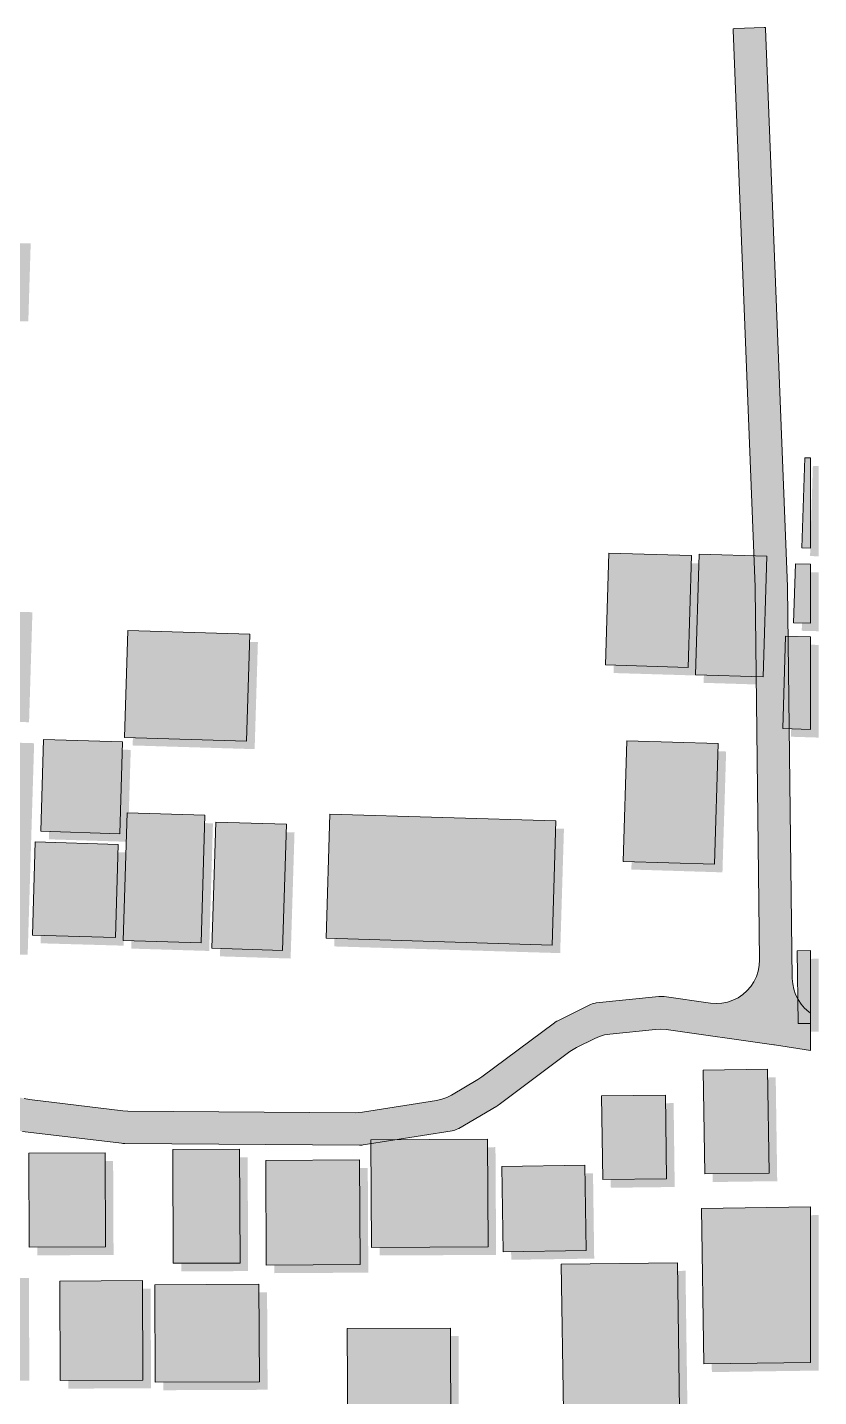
# Model space of a CAD drawing. Header units: metres. Extents: x 305909 to 307171, y 9156037 to 9156671.
# Drawn here: x 307067.5 to 307140.8, y 9156504.7 to 9156631.5 of the extents above; entities that cross this region are included whole.
import ezdxf

# ---------------------------------------------------------------- set-up
doc = ezdxf.new("R2010")
doc.units = ezdxf.units.M
for name, color, linetype, lineweight, true_color in [('B-BAYANGAN', 7, 'Continuous', 0, 0x76786c), ('J-PERKERASAN_JALAN', 7, 'Continuous', 9, 0x989896), ('K-BANGUNAN_LUAR_TAPAK', 7, 'Continuous', 9, 0xdedede)]:
    doc.layers.add(name, color=color, linetype=linetype, lineweight=lineweight, true_color=true_color)

msp = doc.modelspace()

# ---------------------------------------------------------------- hatches: boundary and pattern name
at = {"layer": 'B-BAYANGAN', "true_color": 0x76786c}
h = msp.add_hatch(color=8, dxfattribs=at)
h.dxf.hatch_style = 1
h.paths.add_polyline_path([(307067.82, 9156611.51), (307067.6, 9156604.29), (307053, 9156604.73), (307053.21, 9156611.95), (307067.82, 9156611.51)])
h = msp.add_hatch(color=8, dxfattribs=at)
h.dxf.hatch_style = 1
h.paths.add_polyline_path([(307140.75, 9156590.9), (307140.75, 9156582.54), (307139.96, 9156582.56), (307140.22, 9156590.91), (307140.75, 9156590.9)])
h = msp.add_hatch(color=8, dxfattribs=at)
h.dxf.hatch_style = 1
h.paths.add_polyline_path([(307129.73, 9156581.87), (307129.42, 9156571.5), (307121.77, 9156571.73), (307122.08, 9156582.09), (307129.73, 9156581.87)])
h = msp.add_hatch(color=8, dxfattribs=at)
h.dxf.hatch_style = 1
h.paths.add_polyline_path([(307136.71, 9156581.8), (307136.37, 9156570.63), (307130.11, 9156570.82), (307130.46, 9156581.99), (307136.71, 9156581.8)])
h = msp.add_hatch(color=8, dxfattribs=at)
h.dxf.hatch_style = 1
h.paths.add_polyline_path([(307140.75, 9156581.05), (307140.75, 9156575.6), (307139.19, 9156575.64), (307139.35, 9156581.09), (307140.75, 9156581.05)])
h = msp.add_hatch(color=8, dxfattribs=at)
h.dxf.hatch_style = 1
h.paths.add_polyline_path([(307067.98, 9156577.36), (307067.67, 9156567.17), (307051.49, 9156567.66), (307051.79, 9156577.83), (307067.98, 9156577.36)])
h = msp.add_hatch(color=8, dxfattribs=at)
h.dxf.hatch_style = 1
h.paths.add_polyline_path([(307088.85, 9156574.59), (307088.55, 9156564.68), (307077.26, 9156565.02), (307077.56, 9156574.93), (307088.85, 9156574.59)])
h = msp.add_hatch(color=8, dxfattribs=at)
h.dxf.hatch_style = 1
h.paths.add_polyline_path([(307140.75, 9156574.33), (307140.75, 9156565.75), (307138.18, 9156565.83), (307138.43, 9156574.4), (307140.75, 9156574.33)])
h = msp.add_hatch(color=8, dxfattribs=at)
h.dxf.hatch_style = 1
h.paths.add_polyline_path([(307068.14, 9156565.23), (307067.54, 9156545.64), (307057.91, 9156545.92), (307058.51, 9156565.52), (307068.14, 9156565.23)])
h = msp.add_hatch(color=8, dxfattribs=at)
h.dxf.hatch_style = 1
h.paths.add_polyline_path([(307077.08, 9156564.61), (307076.82, 9156556.1), (307069.5, 9156556.33), (307069.76, 9156564.82), (307077.08, 9156564.61)])
h = msp.add_hatch(color=8, dxfattribs=at)
h.dxf.hatch_style = 1
h.paths.add_polyline_path([(307132.19, 9156564.46), (307131.85, 9156553.27), (307123.42, 9156553.53), (307123.76, 9156564.71), (307132.19, 9156564.46)])
h = msp.add_hatch(color=8, dxfattribs=at)
h.dxf.hatch_style = 1
h.paths.add_polyline_path([(307084.69, 9156557.81), (307084.34, 9156545.99), (307077.13, 9156546.21), (307077.49, 9156558.02), (307084.69, 9156557.81)])
h = msp.add_hatch(color=8, dxfattribs=at)
h.dxf.hatch_style = 1
h.paths.add_polyline_path([(307092.24, 9156556.97), (307091.88, 9156545.29), (307085.34, 9156545.49), (307085.7, 9156557.17), (307092.24, 9156556.97)])
h = msp.add_hatch(color=8, dxfattribs=at)
h.dxf.hatch_style = 1
h.paths.add_polyline_path([(307117.18, 9156557.3), (307116.83, 9156545.79), (307095.91, 9156546.41), (307096.26, 9156557.92), (307117.18, 9156557.3)])
h = msp.add_hatch(color=8, dxfattribs=at)
h.dxf.hatch_style = 1
h.paths.add_polyline_path([(307076.68, 9156555.11), (307076.42, 9156546.48), (307068.73, 9156546.7), (307068.98, 9156555.34), (307076.68, 9156555.11)])
h = msp.add_hatch(color=8, dxfattribs=at)
h.dxf.hatch_style = 1
h.paths.add_polyline_path([(307140.75, 9156545.27), (307140.75, 9156538.53), (307139.61, 9156538.52), (307139.51, 9156545.25), (307140.75, 9156545.27)])
h = msp.add_hatch(color=8, dxfattribs=at)
h.dxf.hatch_style = 1
h.paths.add_polyline_path([(307136.78, 9156534.28), (307136.92, 9156524.67), (307130.96, 9156524.59), (307130.83, 9156534.2), (307136.78, 9156534.28)])
h = msp.add_hatch(color=8, dxfattribs=at)
h.dxf.hatch_style = 1
h.paths.add_polyline_path([(307127.33, 9156531.9), (307127.43, 9156524.13), (307121.52, 9156524.06), (307121.4, 9156531.81), (307127.33, 9156531.9)])
h = msp.add_hatch(color=8, dxfattribs=at)
h.dxf.hatch_style = 1
h.paths.add_polyline_path([(307087.9, 9156526.89), (307087.95, 9156516.34), (307081.77, 9156516.32), (307081.72, 9156526.86), (307087.9, 9156526.89)])
h = msp.add_hatch(color=8, dxfattribs=at)
h.dxf.hatch_style = 1
h.paths.add_polyline_path([(307110.84, 9156527.82), (307110.9, 9156517.84), (307100.12, 9156517.79), (307100.06, 9156527.76), (307110.84, 9156527.82)])
h = msp.add_hatch(color=8, dxfattribs=at)
h.dxf.hatch_style = 1
h.paths.add_polyline_path([(307075.45, 9156526.54), (307075.49, 9156517.84), (307068.43, 9156517.8), (307068.39, 9156526.52), (307075.45, 9156526.54)])
h = msp.add_hatch(color=8, dxfattribs=at)
h.dxf.hatch_style = 1
h.paths.add_polyline_path([(307099.02, 9156525.89), (307099.07, 9156516.2), (307090.38, 9156516.15), (307090.33, 9156525.84), (307099.02, 9156525.89)])
h = msp.add_hatch(color=8, dxfattribs=at)
h.dxf.hatch_style = 1
h.paths.add_polyline_path([(307119.87, 9156525.39), (307119.98, 9156517.5), (307112.3, 9156517.39), (307112.19, 9156525.28), (307119.87, 9156525.39)])
h = msp.add_hatch(color=8, dxfattribs=at)
h.dxf.hatch_style = 1
h.paths.add_polyline_path([(307140.75, 9156521.53), (307140.75, 9156507.13), (307130.87, 9156506.99), (307130.67, 9156521.38), (307140.75, 9156521.53)])
h = msp.add_hatch(color=8, dxfattribs=at)
h.dxf.hatch_style = 1
h.paths.add_polyline_path([(307067.65, 9156515.7), (307067.7, 9156506.2), (307059.85, 9156506.16), (307059.8, 9156515.66), (307067.65, 9156515.7)])
h = msp.add_hatch(color=8, dxfattribs=at)
h.dxf.hatch_style = 1
h.paths.add_polyline_path([(307128.43, 9156516.37), (307128.62, 9156502.74), (307117.88, 9156502.58), (307117.68, 9156516.23), (307128.43, 9156516.37)])
h = msp.add_hatch(color=8, dxfattribs=at)
h.dxf.hatch_style = 1
h.paths.add_polyline_path([(307078.92, 9156514.71), (307078.96, 9156505.49), (307071.3, 9156505.46), (307071.26, 9156514.67), (307078.92, 9156514.71)])
h = msp.add_hatch(color=8, dxfattribs=at)
h.dxf.hatch_style = 1
h.paths.add_polyline_path([(307089.7, 9156514.38), (307089.75, 9156505.35), (307080.1, 9156505.31), (307080.06, 9156514.33), (307089.7, 9156514.38)])
h = msp.add_hatch(color=8, dxfattribs=at)
h.dxf.hatch_style = 1
h.paths.add_polyline_path([(307107.42, 9156510.32), (307107.46, 9156500.15), (307097.91, 9156500.11), (307097.86, 9156510.27), (307107.42, 9156510.32)])
at = {"layer": 'J-PERKERASAN_JALAN', "true_color": 0xa8a8a6}
h = msp.add_hatch(color=253, dxfattribs=at)
h.dxf.hatch_style = 1
h.paths.add_polyline_path([(306944.74, 9156552.16), (306957.59, 9156551.78), (306957.62, 9156551.78), (306986.09, 9156550.49), (306986.16, 9156550.48), (306986.32, 9156550.47), (306986.4, 9156550.45), (306988.31, 9156550.06), (306988.41, 9156550.03), (306988.46, 9156550.02), (306988.56, 9156549.99), (306990.32, 9156549.43), (306990.4, 9156549.4), (306990.44, 9156549.39), (306990.53, 9156549.35), (307003.11, 9156544.05), (307003.63, 9156543.87), (307004.57, 9156543.62), (307005.19, 9156543.51), (307006.61, 9156543.36), (307029.48, 9156540.95), (307030, 9156540.93), (307030.51, 9156540.97), (307031.01, 9156541.08), (307031.5, 9156541.26), (307031.96, 9156541.49), (307032.38, 9156541.78), (307032.76, 9156542.13), (307033.1, 9156542.52), (307033.38, 9156542.95), (307033.61, 9156543.41), (307033.77, 9156543.9), (307033.87, 9156544.4), (307033.9, 9156544.92), (307033.93, 9156560.75), (307033.94, 9156560.88), (307034.07, 9156560.88), (307036.8, 9156560.88), (307036.93, 9156560.87), (307036.93, 9156560.75), (307036.9, 9156543.97), (307036.93, 9156543.47), (307037.03, 9156542.98), (307037.18, 9156542.5), (307037.39, 9156542.04), (307037.66, 9156541.62), (307037.98, 9156541.23), (307038.34, 9156540.89), (307038.75, 9156540.59), (307039.19, 9156540.35), (307039.65, 9156540.16), (307040.14, 9156540.04), (307040.64, 9156539.97), (307043.51, 9156539.78), (307043.58, 9156539.78), (307043.62, 9156539.77), (307043.69, 9156539.76), (307046.37, 9156539.39), (307046.49, 9156539.37), (307046.54, 9156539.36), (307046.66, 9156539.33), (307049.25, 9156538.65), (307049.36, 9156538.62), (307049.42, 9156538.6), (307049.53, 9156538.56), (307061.92, 9156533.72), (307062.38, 9156533.57), (307067.21, 9156532.32), (307067.72, 9156532.23), (307076.35, 9156531.18), (307076.8, 9156531.16), (307097.86, 9156531), (307098.52, 9156531.05), (307105.38, 9156532.15), (307105.87, 9156532.26), (307106.33, 9156532.42), (307106.78, 9156532.65), (307109.22, 9156534.09), (307109.59, 9156534.33), (307116.3, 9156539.34), (307116.37, 9156539.39), (307116.52, 9156539.48), (307116.6, 9156539.52), (307119.56, 9156541), (307119.64, 9156541.04), (307119.79, 9156541.1), (307119.92, 9156541.13), (307120.07, 9156541.16), (307120.16, 9156541.18), (307125.95, 9156541.77), (307126.08, 9156541.78), (307126.32, 9156541.78), (307126.44, 9156541.77), (307130.73, 9156541.16), (307131.26, 9156541.12), (307131.79, 9156541.15), (307132.31, 9156541.25), (307132.81, 9156541.42), (307133.29, 9156541.65), (307133.73, 9156541.95), (307134.12, 9156542.3), (307134.47, 9156542.69), (307134.77, 9156543.14), (307135, 9156543.61), (307135.16, 9156544.12), (307135.26, 9156544.64), (307135.29, 9156545.17), (307134.87, 9156579.59), (307134.87, 9156579.7), (307132.84, 9156631.28), (307132.84, 9156631.4), (307132.96, 9156631.41), (307135.7, 9156631.52), (307135.82, 9156631.52), (307135.83, 9156631.4), (307137.87, 9156579.75), (307137.87, 9156579.73), (307137.87, 9156579.71), (307137.87, 9156579.69), (307138.31, 9156543.45), (307138.35, 9156542.94), (307138.45, 9156542.44), (307138.62, 9156541.96), (307138.85, 9156541.5), (307139.13, 9156541.07), (307139.46, 9156540.69), (307139.85, 9156540.35), (307140, 9156540.24), (307140, 9156536.77), (307136.67, 9156537.29), (307136.62, 9156537.29), (307126.63, 9156538.71), (307126.14, 9156538.75), (307125.65, 9156538.73), (307121.42, 9156538.29), (307120.94, 9156538.21), (307120.48, 9156538.08), (307120.04, 9156537.89), (307118.34, 9156537.04), (307117.73, 9156536.67), (307111.18, 9156531.78), (307111.09, 9156531.71), (307111.05, 9156531.68), (307110.96, 9156531.63), (307107.44, 9156529.56), (307107.36, 9156529.52), (307107.21, 9156529.45), (307107.08, 9156529.4), (307106.93, 9156529.36), (307106.83, 9156529.34), (307098.58, 9156528.02), (307098.5, 9156528.01), (307098.34, 9156527.99), (307098.25, 9156527.99), (307076.52, 9156528.16), (307076.41, 9156528.16), (307076.35, 9156528.17), (307076.24, 9156528.18), (307067.07, 9156529.28), (307066.94, 9156529.3), (307066.87, 9156529.32), (307066.74, 9156529.35), (307061.37, 9156530.73), (307061.25, 9156530.76), (307061.19, 9156530.78), (307061.08, 9156530.82), (307048.68, 9156535.67), (307048.24, 9156535.82), (307046.15, 9156536.36), (307045.69, 9156536.46), (307043.44, 9156536.77), (307043.15, 9156536.8), (307035.31, 9156537.32), (307035.27, 9156537.32), (307035.25, 9156537.32), (307035.21, 9156537.33), (307006.32, 9156540.38), (307006.31, 9156540.38), (307004.49, 9156540.57), (307004.41, 9156540.58), (307004.26, 9156540.61), (307004.18, 9156540.62), (307002.56, 9156541.05), (307002.43, 9156541.09), (307002.36, 9156541.12), (307002.23, 9156541.17), (306989.55, 9156546.51), (306989.21, 9156546.63), (306987.88, 9156547.06), (306987.47, 9156547.17), (306986.18, 9156547.43), (306985.55, 9156547.51), (306957.54, 9156548.78), (306957.47, 9156548.78), (306944.69, 9156549.16), (306944.61, 9156549.16), (306932.52, 9156549.26), (306932.48, 9156549.26), (306932.46, 9156549.26), (306932.42, 9156549.27), (306920.16, 9156549.87), (306920.1, 9156549.87), (306897.12, 9156550.63), (306896.6, 9156550.61), (306896.08, 9156550.53), (306895.57, 9156550.37), (306895.09, 9156550.15), (306894.65, 9156549.87), (306894.24, 9156549.53), (306893.88, 9156549.15), (306893.58, 9156548.72), (306893.33, 9156548.25), (306893.15, 9156547.75), (306893.04, 9156547.24), (306892.99, 9156546.71), (306893.01, 9156547.72), (306893.15, 9156552.27), (306893.32, 9156557.75), (306893.33, 9156557.23), (306893.42, 9156556.71), (306893.57, 9156556.21), (306893.79, 9156555.74), (306894.06, 9156555.29), (306894.4, 9156554.89), (306894.78, 9156554.53), (306895.2, 9156554.23), (306895.66, 9156553.98), (306896.15, 9156553.8), (306896.66, 9156553.68), (306897.18, 9156553.63), (306920.23, 9156552.87), (306920.25, 9156552.86), (306932.47, 9156552.27), (306932.63, 9156552.26), (306944.68, 9156552.16), (306944.7, 9156552.16), (306944.74, 9156552.16)])
at = {"layer": 'K-BANGUNAN_LUAR_TAPAK', "true_color": 0xececea}
h = msp.add_hatch(color=7, dxfattribs=at)
h.dxf.hatch_style = 1
h.paths.add_polyline_path([(307140, 9156591.65), (307140, 9156583.29), (307139.21, 9156583.31), (307139.47, 9156591.66), (307140, 9156591.65)])
h = msp.add_hatch(color=7, dxfattribs=at)
h.dxf.hatch_style = 1
h.paths.add_polyline_path([(307128.98, 9156582.62), (307128.67, 9156572.25), (307121.02, 9156572.48), (307121.33, 9156582.84), (307128.98, 9156582.62)])
h = msp.add_hatch(color=7, dxfattribs=at)
h.dxf.hatch_style = 1
h.paths.add_polyline_path([(307135.96, 9156582.55), (307135.62, 9156571.38), (307129.36, 9156571.57), (307129.71, 9156582.74), (307135.96, 9156582.55)])
h = msp.add_hatch(color=7, dxfattribs=at)
h.dxf.hatch_style = 1
h.paths.add_polyline_path([(307140, 9156581.8), (307140, 9156576.35), (307138.44, 9156576.39), (307138.6, 9156581.84), (307140, 9156581.8)])
h = msp.add_hatch(color=7, dxfattribs=at)
h.dxf.hatch_style = 1
h.paths.add_polyline_path([(307088.1, 9156575.34), (307087.8, 9156565.43), (307076.51, 9156565.77), (307076.81, 9156575.68), (307088.1, 9156575.34)])
h = msp.add_hatch(color=7, dxfattribs=at)
h.dxf.hatch_style = 1
h.paths.add_polyline_path([(307140, 9156575.08), (307140, 9156566.5), (307137.43, 9156566.58), (307137.68, 9156575.15), (307140, 9156575.08)])
h = msp.add_hatch(color=7, dxfattribs=at)
h.dxf.hatch_style = 1
h.paths.add_polyline_path([(307076.33, 9156565.36), (307076.07, 9156556.85), (307068.75, 9156557.08), (307069.01, 9156565.57), (307076.33, 9156565.36)])
h = msp.add_hatch(color=7, dxfattribs=at)
h.dxf.hatch_style = 1
h.paths.add_polyline_path([(307131.44, 9156565.21), (307131.1, 9156554.02), (307122.67, 9156554.28), (307123.01, 9156565.46), (307131.44, 9156565.21)])
h = msp.add_hatch(color=7, dxfattribs=at)
h.dxf.hatch_style = 1
h.paths.add_polyline_path([(307083.94, 9156558.56), (307083.59, 9156546.74), (307076.38, 9156546.96), (307076.74, 9156558.77), (307083.94, 9156558.56)])
h = msp.add_hatch(color=7, dxfattribs=at)
h.dxf.hatch_style = 1
h.paths.add_polyline_path([(307116.43, 9156558.05), (307116.08, 9156546.54), (307095.16, 9156547.16), (307095.51, 9156558.67), (307116.43, 9156558.05)])
h = msp.add_hatch(color=7, dxfattribs=at)
h.dxf.hatch_style = 1
h.paths.add_polyline_path([(307091.49, 9156557.72), (307091.13, 9156546.04), (307084.59, 9156546.24), (307084.95, 9156557.92), (307091.49, 9156557.72)])
h = msp.add_hatch(color=7, dxfattribs=at)
h.dxf.hatch_style = 1
h.paths.add_polyline_path([(307075.93, 9156555.86), (307075.67, 9156547.23), (307067.98, 9156547.45), (307068.23, 9156556.09), (307075.93, 9156555.86)])
h = msp.add_hatch(color=7, dxfattribs=at)
h.dxf.hatch_style = 1
h.paths.add_polyline_path([(307140, 9156546.02), (307140, 9156539.28), (307138.86, 9156539.27), (307138.76, 9156546), (307140, 9156546.02)])
h = msp.add_hatch(color=7, dxfattribs=at)
h.dxf.hatch_style = 1
h.paths.add_polyline_path([(307136.03, 9156535.03), (307136.17, 9156525.42), (307130.21, 9156525.34), (307130.08, 9156534.95), (307136.03, 9156535.03)])
h = msp.add_hatch(color=7, dxfattribs=at)
h.dxf.hatch_style = 1
h.paths.add_polyline_path([(307126.58, 9156532.65), (307126.68, 9156524.88), (307120.77, 9156524.81), (307120.65, 9156532.56), (307126.58, 9156532.65)])
h = msp.add_hatch(color=7, dxfattribs=at)
h.dxf.hatch_style = 1
h.paths.add_polyline_path([(307110.09, 9156528.57), (307110.15, 9156518.59), (307099.37, 9156518.54), (307099.31, 9156528.51), (307110.09, 9156528.57)])
h = msp.add_hatch(color=7, dxfattribs=at)
h.dxf.hatch_style = 1
h.paths.add_polyline_path([(307074.7, 9156527.29), (307074.74, 9156518.59), (307067.68, 9156518.55), (307067.64, 9156527.27), (307074.7, 9156527.29)])
h = msp.add_hatch(color=7, dxfattribs=at)
h.dxf.hatch_style = 1
h.paths.add_polyline_path([(307087.15, 9156527.64), (307087.2, 9156517.09), (307081.02, 9156517.07), (307080.97, 9156527.61), (307087.15, 9156527.64)])
h = msp.add_hatch(color=7, dxfattribs=at)
h.dxf.hatch_style = 1
h.paths.add_polyline_path([(307098.27, 9156526.64), (307098.32, 9156516.95), (307089.63, 9156516.9), (307089.58, 9156526.59), (307098.27, 9156526.64)])
h = msp.add_hatch(color=7, dxfattribs=at)
h.dxf.hatch_style = 1
h.paths.add_polyline_path([(307119.12, 9156526.14), (307119.23, 9156518.25), (307111.55, 9156518.14), (307111.44, 9156526.03), (307119.12, 9156526.14)])
h = msp.add_hatch(color=7, dxfattribs=at)
h.dxf.hatch_style = 1
h.paths.add_polyline_path([(307140, 9156522.28), (307140, 9156507.88), (307130.12, 9156507.74), (307129.92, 9156522.13), (307140, 9156522.28)])
h = msp.add_hatch(color=7, dxfattribs=at)
h.dxf.hatch_style = 1
h.paths.add_polyline_path([(307127.68, 9156517.12), (307127.87, 9156503.49), (307117.13, 9156503.33), (307116.93, 9156516.98), (307127.68, 9156517.12)])
h = msp.add_hatch(color=7, dxfattribs=at)
h.dxf.hatch_style = 1
h.paths.add_polyline_path([(307078.17, 9156515.46), (307078.21, 9156506.24), (307070.55, 9156506.21), (307070.51, 9156515.42), (307078.17, 9156515.46)])
h = msp.add_hatch(color=7, dxfattribs=at)
h.dxf.hatch_style = 1
h.paths.add_polyline_path([(307088.95, 9156515.13), (307089, 9156506.1), (307079.35, 9156506.06), (307079.31, 9156515.08), (307088.95, 9156515.13)])
h = msp.add_hatch(color=7, dxfattribs=at)
h.dxf.hatch_style = 1
h.paths.add_polyline_path([(307106.67, 9156511.07), (307106.71, 9156500.9), (307097.16, 9156500.86), (307097.11, 9156511.02), (307106.67, 9156511.07)])

# ---------------------------------------------------------------- linework, layer by layer
at = {"layer": 'J-PERKERASAN_JALAN', "color": 8, "lineweight": 13, "true_color": 0x787876}
msp.add_lwpolyline([(307067.21, 9156532.32), (307067.72, 9156532.23), (307076.35, 9156531.18), (307076.8, 9156531.16), (307097.86, 9156531), (307098.52, 9156531.05), (307105.38, 9156532.15), (307105.87, 9156532.26), (307106.33, 9156532.42), (307106.78, 9156532.65), (307109.22, 9156534.09), (307109.59, 9156534.33), (307116.3, 9156539.34), (307116.37, 9156539.39), (307116.52, 9156539.48), (307116.6, 9156539.52), (307119.56, 9156541), (307119.64, 9156541.04), (307119.79, 9156541.1), (307119.92, 9156541.13), (307120.07, 9156541.16), (307120.16, 9156541.18), (307125.95, 9156541.77), (307126.08, 9156541.78), (307126.32, 9156541.78), (307126.44, 9156541.77), (307130.73, 9156541.16), (307131.26, 9156541.12), (307131.79, 9156541.15), (307132.31, 9156541.25), (307132.81, 9156541.42), (307133.29, 9156541.65), (307133.73, 9156541.95), (307134.12, 9156542.3), (307134.47, 9156542.69), (307134.77, 9156543.14), (307135, 9156543.61), (307135.16, 9156544.12), (307135.26, 9156544.64), (307135.29, 9156545.17), (307134.87, 9156579.59), (307134.87, 9156579.7), (307132.84, 9156631.28), (307132.84, 9156631.4), (307132.96, 9156631.41), (307135.7, 9156631.52), (307135.82, 9156631.52), (307135.83, 9156631.4), (307137.87, 9156579.75), (307137.87, 9156579.73), (307137.87, 9156579.71), (307137.87, 9156579.69), (307138.31, 9156543.45), (307138.35, 9156542.94), (307138.45, 9156542.44), (307138.62, 9156541.96), (307138.85, 9156541.5), (307139.13, 9156541.07), (307139.46, 9156540.69), (307139.85, 9156540.35), (307140, 9156540.24), (307140, 9156536.77), (307136.67, 9156537.29), (307136.62, 9156537.29), (307126.63, 9156538.71), (307126.14, 9156538.75), (307125.65, 9156538.73), (307121.42, 9156538.29), (307120.94, 9156538.21), (307120.48, 9156538.08), (307120.04, 9156537.89), (307118.34, 9156537.04), (307117.73, 9156536.67), (307111.18, 9156531.78), (307111.09, 9156531.71), (307111.05, 9156531.68), (307110.96, 9156531.63), (307107.44, 9156529.56), (307107.36, 9156529.52), (307107.21, 9156529.45), (307107.08, 9156529.4), (307106.93, 9156529.36), (307106.83, 9156529.34), (307098.58, 9156528.02), (307098.5, 9156528.01), (307098.34, 9156527.99), (307098.25, 9156527.99), (307076.52, 9156528.16), (307076.41, 9156528.16), (307076.35, 9156528.17), (307076.24, 9156528.18), (307067.07, 9156529.28)], dxfattribs=at)
at = {"layer": 'K-BANGUNAN_LUAR_TAPAK', "color": 253, "lineweight": 9, "true_color": 0xb0b0ae}
for points in [[(307140, 9156591.65), (307140, 9156583.29), (307139.21, 9156583.31), (307139.47, 9156591.66), (307140, 9156591.65)], [(307128.98, 9156582.62), (307128.67, 9156572.25), (307121.02, 9156572.48), (307121.33, 9156582.84), (307128.98, 9156582.62)], [(307135.96, 9156582.55), (307135.62, 9156571.38), (307129.36, 9156571.57), (307129.71, 9156582.74), (307135.96, 9156582.55)], [(307140, 9156581.8), (307140, 9156576.35), (307138.44, 9156576.39), (307138.6, 9156581.84), (307140, 9156581.8)], [(307088.1, 9156575.34), (307087.8, 9156565.43), (307076.51, 9156565.77), (307076.81, 9156575.68), (307088.1, 9156575.34)], [(307140, 9156575.08), (307140, 9156566.5), (307137.43, 9156566.58), (307137.68, 9156575.15), (307140, 9156575.08)], [(307076.33, 9156565.36), (307076.07, 9156556.85), (307068.75, 9156557.08), (307069.01, 9156565.57), (307076.33, 9156565.36)], [(307131.44, 9156565.21), (307131.1, 9156554.02), (307122.67, 9156554.28), (307123.01, 9156565.46), (307131.44, 9156565.21)], [(307083.94, 9156558.56), (307083.59, 9156546.74), (307076.38, 9156546.96), (307076.74, 9156558.77), (307083.94, 9156558.56)], [(307116.43, 9156558.05), (307116.08, 9156546.54), (307095.16, 9156547.16), (307095.51, 9156558.67), (307116.43, 9156558.05)], [(307091.49, 9156557.72), (307091.13, 9156546.04), (307084.59, 9156546.24), (307084.95, 9156557.92), (307091.49, 9156557.72)], [(307075.93, 9156555.86), (307075.67, 9156547.23), (307067.98, 9156547.45), (307068.23, 9156556.09), (307075.93, 9156555.86)], [(307140, 9156546.02), (307140, 9156539.28), (307138.86, 9156539.27), (307138.76, 9156546), (307140, 9156546.02)], [(307136.03, 9156535.03), (307136.17, 9156525.42), (307130.21, 9156525.34), (307130.08, 9156534.95), (307136.03, 9156535.03)], [(307126.58, 9156532.65), (307126.68, 9156524.88), (307120.77, 9156524.81), (307120.65, 9156532.56), (307126.58, 9156532.65)], [(307110.09, 9156528.57), (307110.15, 9156518.59), (307099.37, 9156518.54), (307099.31, 9156528.51), (307110.09, 9156528.57)], [(307074.7, 9156527.29), (307074.74, 9156518.59), (307067.68, 9156518.55), (307067.64, 9156527.27), (307074.7, 9156527.29)], [(307087.15, 9156527.64), (307087.2, 9156517.09), (307081.02, 9156517.07), (307080.97, 9156527.61), (307087.15, 9156527.64)], [(307098.27, 9156526.64), (307098.32, 9156516.95), (307089.63, 9156516.9), (307089.58, 9156526.59), (307098.27, 9156526.64)], [(307119.12, 9156526.14), (307119.23, 9156518.25), (307111.55, 9156518.14), (307111.44, 9156526.03), (307119.12, 9156526.14)], [(307140, 9156522.28), (307140, 9156507.88), (307130.12, 9156507.74), (307129.92, 9156522.13), (307140, 9156522.28)], [(307127.68, 9156517.12), (307127.87, 9156503.49), (307117.13, 9156503.33), (307116.93, 9156516.98), (307127.68, 9156517.12)], [(307078.17, 9156515.46), (307078.21, 9156506.24), (307070.55, 9156506.21), (307070.51, 9156515.42), (307078.17, 9156515.46)], [(307088.95, 9156515.13), (307089, 9156506.1), (307079.35, 9156506.06), (307079.31, 9156515.08), (307088.95, 9156515.13)], [(307106.67, 9156511.07), (307106.71, 9156500.9), (307097.16, 9156500.86), (307097.11, 9156511.02), (307106.67, 9156511.07)]]:
    msp.add_lwpolyline(points, close=True, dxfattribs=at)

doc.saveas('drawing.dxf')
